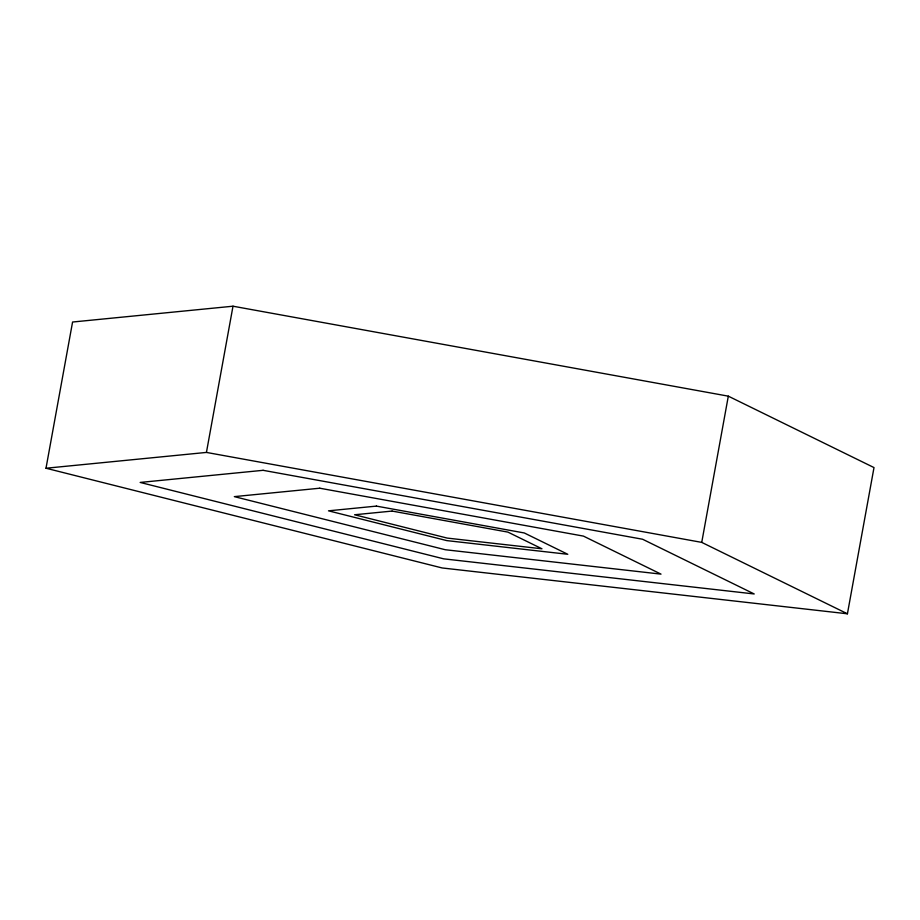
<?xml version="1.0" encoding="UTF-8"?>
<svg xmlns="http://www.w3.org/2000/svg" width="920" height="920" viewBox="0 0 920 920"><rect width="100%" height="100%" fill="white"/><g stroke="black" fill="none" stroke-linecap="round" stroke-linejoin="round"><path stroke-width="1.38" d="M46 468.234L72.576 322.023L233.001 306.21L728.318 396.163L874 467.578L847.423 613.789L442.152 567.962L46 468.234L206.436 452.421L701.741 542.386L847.423 613.789M206.436 452.421L233.001 306.21M701.741 542.386L728.318 396.163M263.085 470.315L140.162 482.436L443.704 558.842L754.216 593.963L642.597 539.246L263.085 470.315M319.746 488.209L234.324 496.627L445.245 549.723L661.008 574.126L583.441 536.107L319.746 488.209M376.395 506.103L328.497 510.83L446.786 540.603L567.789 554.288L524.297 532.967L376.395 506.103M392.092 511.072L354.591 514.763L447.212 538.085L541.96 548.791L507.897 532.105L392.092 511.072"/></g></svg>
